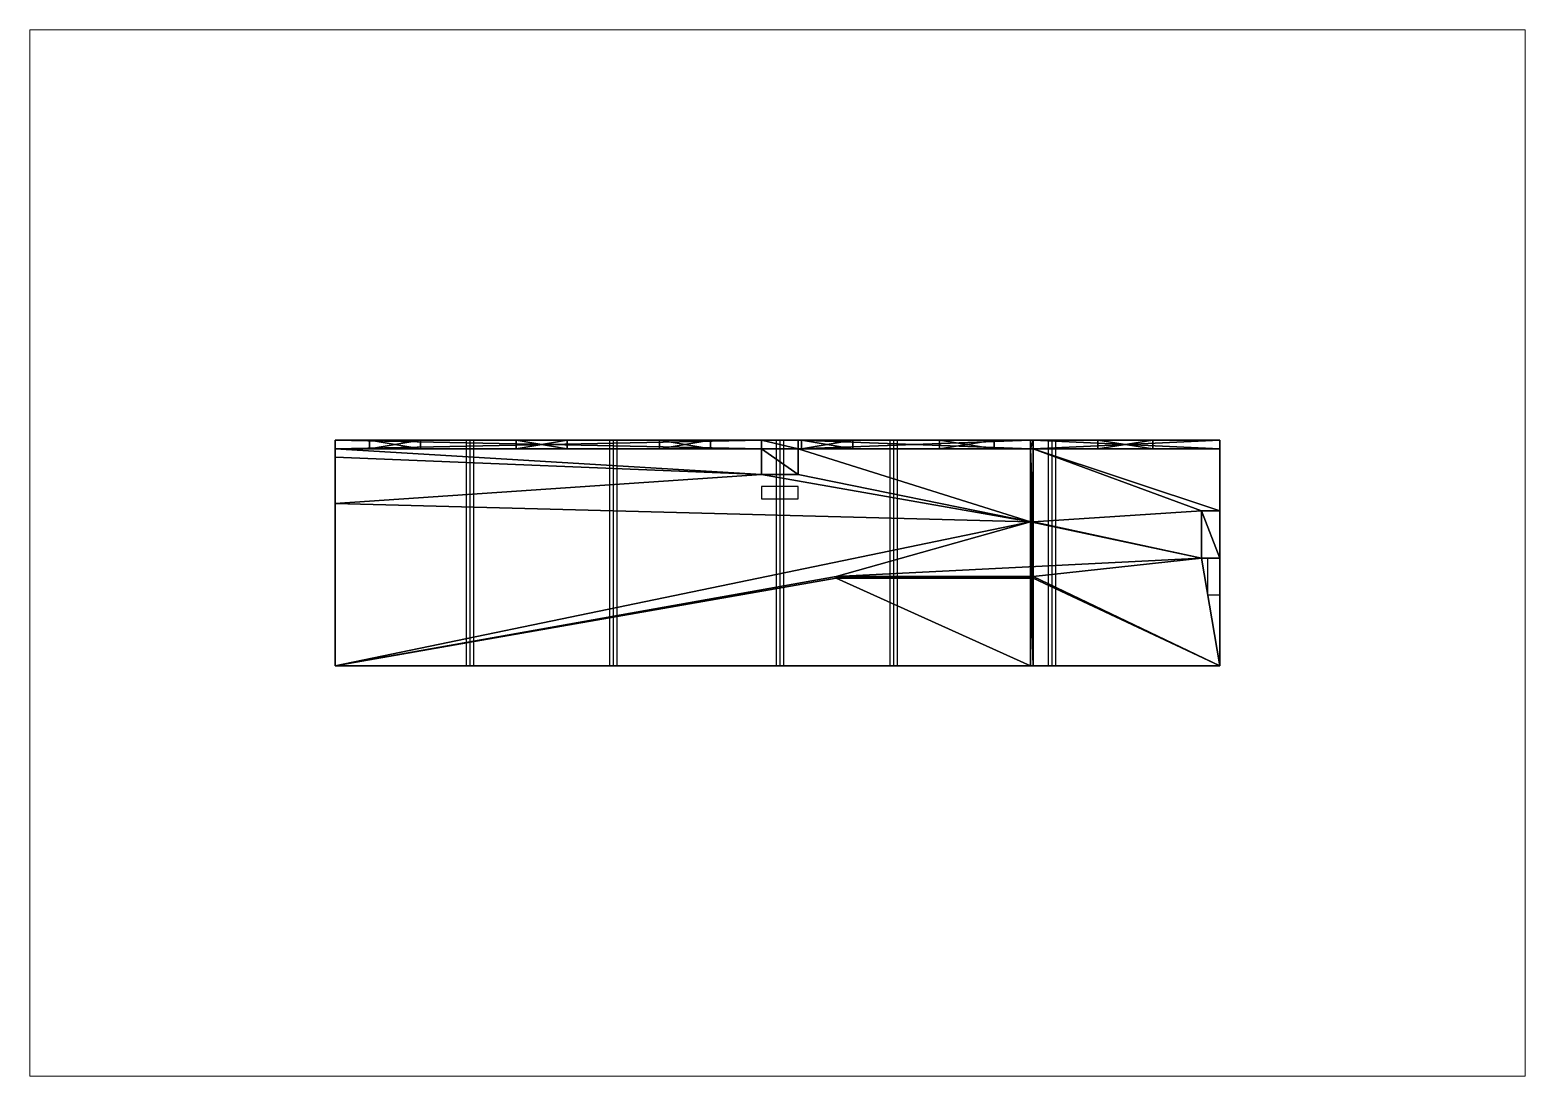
# Paper-space layout 'top' of a CAD drawing. Header units: metres, sheet in millimetres. Extents: x 0 to 410, y 0 to 287.
# The model-space entities are those that its viewports show. They can reach past a viewport. Long polylines and large blocks are cut down to what shows.
import ezdxf

# ---------------------------------------------------------------- set-up
doc = ezdxf.new("R2010")
doc.units = ezdxf.units.M
doc.layers.get('0').update_dxf_attribs({"color": 86})
for name, color, linetype in [('beam', 10, 'Continuous'), ('heater', 140, 'Continuous'), ('inner', 72, 'Continuous'), ('vp', 214, 'Continuous')]:
    doc.layers.add(name, color=color, linetype=linetype)

# ---------------------------------------------------------------- blocks, each defined once
blk = doc.blocks.new('beam')
at = {"color": 0, "linetype": 'ByBlock'}
for p, q in [((-0.24, 0.1), (5.95, 0.1)), ((-0.24, 0.1, -0.2), (5.95, 0.1, -0.2)), ((-0.24, 0), (5.95, 0)), ((-0.24, 0, -0.2), (5.95, 0, -0.2)), ((5.95, 0.1), (5.95, -0.1)), ((5.95, 0.1, -0.2), (5.95, -0.1, -0.2)), ((5.95, 0, -0.2), (5.95, 0)), ((-0.24, -0.1), (5.95, -0.1)), ((-0.24, -0.1, -0.2), (5.95, -0.1, -0.2))]:
    blk.add_line(p, q, dxfattribs=at)
blk = doc.blocks.new('chauffage')
at = {"layer": 'heater'}
for p, q in [((0, 0.5, 0.7), (0, 0.5)), ((0.333, 0.5, 0.7), (0.333, 0.5)), ((0, -0.5, 0.7), (0, -0.5)), ((0.333, -0.5, 0.7), (0.333, -0.5))]:
    blk.add_line(p, q, dxfattribs=at)
blk.add_lwpolyline([(0.333, -0.5), (0.333, 0.5), (0, 0.5), (0, -0.5)], close=True, dxfattribs=at)
at = {"layer": 'heater', "elevation": 0.7}
blk.add_lwpolyline([(0.333, -0.5), (0.333, 0.5), (0, 0.5), (0, -0.5)], close=True, dxfattribs=at)

msp = doc.modelspace()

# ---------------------------------------------------------------- linework, layer by layer
for p, q in [((-0.24, 24.25, 2.65), (-0.24, 19.135, 2.65)), ((-0.24, 24.25), (-0.24, 24.25, 2.65)), ((-0.24, 24.25), (-0.24, 19.135)), ((0, 24.25, 2.65), (-0.24, 24.25, 2.65)), ((0, 24.25), (-0.24, 24.25)), ((0, 24.25, 2.65), (0, 19.135, 2.65)), ((1.7, 24.25), (0, 24.25)), ((1.7, 24.25, 2.65), (0, 24.25, 2.65)), ((0, 24.25, 2.65), (0, 24.25)), ((0, 24.25), (0, 19.135)), ((1.7, 23.75), (1.7, 24.25)), ((1.7, 23.75, 2.65), (1.7, 24.25, 2.65)), ((1.7, 24.25), (1.7, 24.25, 2.65)), ((3, 24.25, 2.65), (1.7, 24.25, 2.65)), ((3, 24.25), (1.7, 24.25)), ((5.95, 24.25), (3, 24.25)), ((5.95, 24.25, 2.65), (3, 24.25, 2.65)), ((3, 24.25), (3, 23.75)), ((3, 24.25, 2.65), (3, 23.75, 2.65)), ((3, 24.25), (3, 24.25, 2.65)), ((5.95, 24.25), (5.95, 24.25, 2.65)), ((5.95, 19.135), (5.95, 24.25)), ((5.95, 19.135, 2.65), (5.95, 24.25, 2.65)), ((3, 23.75), (1.7, 23.75)), ((3, 23.75, 2.65), (1.7, 23.75, 2.65)), ((1.7, 23.75), (1.7, 23.75, 2.65)), ((3, 23.75), (3, 23.75, 2.65)), ((-0.24, 20.91, 2.25), (-0.24, 22.41, 2.25)), ((-0.24, 22.41, 0.5), (-0.24, 20.91, 0.5)), ((-0.24, 22.41, 2.25), (-0.24, 22.41, 0.5)), ((0, 22.41, 2.25), (-0.24, 22.41, 2.25)), ((0, 22.41, 0.5), (-0.24, 22.41, 0.5)), ((0, 22.41, 2.25), (0, 22.41, 0.5)), ((0, 22.41, 0.5), (0, 20.91, 0.5)), ((0, 20.91, 2.25), (0, 22.41, 2.25)), ((-0.24, 20.91, 2.25), (-0.24, 20.91, 0.5)), ((0, 20.91, 2.25), (-0.24, 20.91, 2.25)), ((0, 20.91, 0.5), (-0.24, 20.91, 0.5)), ((0, 20.91, 0.5), (0, 20.91, 2.25)), ((-0.24, 19.135), (0, 19.135)), ((-0.24, 19.135, 3), (5.95, 19.135, 3)), ((-0.24, 19.135), (-0.24, 19.135, 0.5)), ((-0.24, 19.06), (-0.24, 19.135)), ((-0.24, 19.135, 0.5), (-0.24, 19.135, 2.25)), ((-0.24, 19.135, 0.5), (-0.24, 19.06, 0.5)), ((-0.24, 19.135, 2.25), (-0.24, 19.135, 2.65)), ((-0.24, 19.06, 2.25), (-0.24, 19.135, 2.25)), ((-0.24, 19.06, 2.65), (-0.24, 19.135, 2.65)), ((-0.24, 19.06, 3), (-0.24, 19.135, 3)), ((-0.24, 19.135, 2.65), (-0.24, 19.135, 3)), ((0, 19.135, 2.65), (-0.24, 19.135, 2.65)), ((-0.24, 19.06, 3), (-0.24, 12.687, 3)), ((-0.24, 19.06, 3), (-0.24, 19.06, 2.65)), ((-0.24, 19.06, 2.65), (-0.24, 19.06, 2.25)), ((-0.24, 19.06, 2.25), (-0.24, 19.06, 0.5)), ((-0.24, 19.06), (-0.24, 12.687)), ((0, 19.06, 2.25), (-0.24, 19.06, 2.25)), ((0, 19.06, 0.5), (-0.24, 19.06, 0.5)), ((0, 19.06), (-0.24, 19.06)), ((-0.24, 19.06, 0.5), (-0.24, 19.06)), ((0, 19.06, 2.65), (-0.24, 19.06, 2.65)), ((0, 19.06, 3), (-0.24, 19.06, 3)), ((0, 19.135), (2, 19.135)), ((0, 19.135, 2.65), (0, 19.135)), ((0, 19.06), (0, 12.687)), ((0, 19.06, 3), (0, 12.687, 3)), ((0, 19.06, 3), (5.95, 19.06, 3)), ((0, 19.06, 3), (0, 19.06, 2.65)), ((0, 19.06), (2, 19.06)), ((0, 19.06, 2.65), (0, 19.06, 2.25)), ((0, 19.06, 0.5), (0, 19.06)), ((0, 19.06, 2.25), (0, 19.06, 0.5)), ((3.55, 19.135, 2.15), (2, 19.135, 2.15)), ((2, 19.135, 2.15), (2, 19.135)), ((2, 19.06, 2.15), (2, 19.135, 2.15)), ((2, 19.06), (2, 19.135)), ((3.55, 19.06, 2.15), (2, 19.06, 2.15)), ((2, 19.06, 2.15), (2, 19.06)), ((3.5, 19.135), (3.55, 19.135)), ((3.5, 13.735), (3.5, 19.135)), ((3.5, 19.135, 1.2), (3.55, 19.135, 1.2)), ((3.5, 19.135), (3.5, 19.135, 1.2)), ((3.55, 19.135), (5.95, 19.135)), ((3.55, 19.135), (3.55, 19.135, 1.2)), ((3.55, 19.06, 2.15), (3.55, 19.135, 2.15)), ((3.55, 19.135), (3.55, 19.06)), ((3.55, 19.135, 1.2), (3.55, 19.06, 1.2)), ((3.55, 19.135, 1.2), (3.55, 19.135, 2.15)), ((3.55, 19.06), (3.55, 19.06, 1.2)), ((3.55, 19.06), (5.95, 19.06)), ((3.55, 19.06), (3.55, 13.735)), ((3.55, 19.06, 1.2), (3.55, 19.06, 2.15)), ((5.95, 19.135), (5.95, 19.135, 2.65)), ((5.95, 19.06), (5.95, 19.135)), ((5.95, 19.135, 2.65), (5.95, 19.135, 3)), ((5.95, 19.06, 3), (5.95, 19.135, 3)), ((5.95, 0), (5.95, 19.06)), ((5.95, 0, 3), (5.95, 19.06, 3)), ((5.95, 19.06), (5.95, 19.06, 3)), ((-0.24, 18.06, 0.5), (-0.24, 16.567, 0.5)), ((-0.24, 18.06, 0.5), (-0.24, 18.06, 2.25)), ((-0.24, 16.567, 2.25), (-0.24, 18.06, 2.25)), ((0, 18.06, 0.5), (-0.24, 18.06, 0.5)), ((0, 18.06, 2.25), (-0.24, 18.06, 2.25)), ((0, 18.06, 0.5), (0, 18.06, 2.25)), ((0, 18.06, 0.5), (0, 16.567, 0.5)), ((0, 16.567, 2.25), (0, 18.06, 2.25)), ((-0.24, 16.567, 2.25), (-0.24, 16.567, 0.5)), ((0, 16.567, 0.5), (-0.24, 16.567, 0.5)), ((0, 16.567, 2.25), (-0.24, 16.567, 2.25)), ((0, 16.567, 2.25), (0, 16.567, 0.5)), ((-0.24, 14.187, 0.5), (-0.24, 12.787, 0.5)), ((-0.24, 14.187, 2.25), (-0.24, 14.187, 0.5)), ((-0.24, 14.187, 2.25), (-0.24, 12.787, 2.25)), ((0, 14.187, 0.5), (-0.24, 14.187, 0.5)), ((0, 14.187, 2.25), (-0.24, 14.187, 2.25)), ((0, 14.187, 2.25), (0, 14.187, 0.5)), ((0, 14.187, 0.5), (0, 12.787, 0.5)), ((0, 14.187, 2.25), (0, 12.787, 2.25)), ((3.55, 13.735), (3.5, 13.735)), ((-0.24, 12.787, 0.5), (-0.24, 12.787, 2.25)), ((0, 12.787, 0.5), (-0.24, 12.787, 0.5)), ((0, 12.787, 2.25), (-0.24, 12.787, 2.25)), ((0, 12.787, 0.5), (0, 12.787, 2.25)), ((-0.24, 12.687, 3), (-0.24, 11.687, 3)), ((-0.24, 12.687), (-0.24, 11.687)), ((0, 12.687, 3), (-0.24, 12.687, 3)), ((0, 12.687), (-0.24, 12.687)), ((0.7, 12.687), (0, 12.687)), ((0.7, 12.687, 3), (0, 12.687, 3)), ((0, 12.687, 3), (0, 11.687, 3)), ((0, 12.687), (0, 11.687)), ((0, 12.687), (0, 12.687, 3)), ((0.7, 11.687), (0.7, 12.687)), ((0.7, 11.687, 3), (0.7, 12.687, 3)), ((0.7, 12.687, 3), (0.7, 12.687)), ((-0.24, 11.687, 3), (-0.24, 0, 3)), ((-0.24, 11.687), (-0.24, 0)), ((0, 11.687, 3), (-0.24, 11.687, 3)), ((0, 11.687), (-0.24, 11.687)), ((0, 11.687), (0, 0)), ((0, 11.687, 3), (0, 0, 3)), ((0.7, 11.687), (0, 11.687)), ((0, 11.687), (0, 11.687, 3)), ((0, 11.687, 3), (0.7, 11.687, 3)), ((0.7, 11.687, 3), (0.7, 11.687)), ((-0.24, 10.287, 0.5), (-0.24, 8.887, 0.5)), ((-0.24, 10.287, 0.5), (-0.24, 10.287, 2.25)), ((-0.24, 10.287, 2.25), (-0.24, 8.887, 2.25)), ((0, 10.287, 0.5), (-0.24, 10.287, 0.5)), ((0, 10.287, 2.25), (-0.24, 10.287, 2.25)), ((0, 10.287, 0.5), (0, 10.287, 2.25)), ((0, 10.287, 0.5), (0, 8.887, 0.5)), ((0, 10.287, 2.25), (0, 8.887, 2.25)), ((-0.24, 8.887, 2.25), (-0.24, 8.887, 0.5)), ((0, 8.887, 0.5), (-0.24, 8.887, 0.5)), ((0, 8.887, 2.25), (-0.24, 8.887, 2.25)), ((0, 8.887, 2.25), (0, 8.887, 0.5)), ((-0.24, 6.357, 0.5), (-0.24, 4.957, 0.5)), ((-0.24, 6.357, 0.5), (-0.24, 6.357, 2.25)), ((-0.24, 6.357, 2.25), (-0.24, 4.957, 2.25)), ((0, 6.357, 0.5), (-0.24, 6.357, 0.5)), ((0, 6.357, 2.25), (-0.24, 6.357, 2.25)), ((0, 6.357, 0.5), (0, 6.357, 2.25)), ((0, 6.357, 0.5), (0, 4.957, 0.5)), ((0, 6.357, 2.25), (0, 4.957, 2.25)), ((-0.24, 4.957, 2.25), (-0.24, 4.957, 0.5)), ((0, 4.957, 0.5), (-0.24, 4.957, 0.5)), ((0, 4.957, 2.25), (-0.24, 4.957, 2.25)), ((0, 4.957, 2.25), (0, 4.957, 0.5)), ((-0.24, 2.337, 0.5), (-0.24, 2.337, 2.25)), ((-0.24, 2.337, 2.25), (-0.24, 0.937, 2.25)), ((-0.24, 2.337, 0.5), (-0.24, 0.937, 0.5)), ((0, 2.337, 2.25), (-0.24, 2.337, 2.25)), ((0, 2.337, 0.5), (-0.24, 2.337, 0.5)), ((0, 2.337, 0.5), (0, 2.337, 2.25)), ((0, 2.337, 0.5), (0, 0.937, 0.5)), ((0, 2.337, 2.25), (0, 0.937, 2.25)), ((-0.24, 0.937, 2.25), (-0.24, 0.937, 0.5)), ((0, 0.937, 2.25), (-0.24, 0.937, 2.25)), ((0, 0.937, 0.5), (-0.24, 0.937, 0.5)), ((0, 0.937, 2.25), (0, 0.937, 0.5)), ((-0.24, 0, 3), (-0.24, 0)), ((0, 0, 3), (-0.24, 0, 3)), ((0, 0), (-0.24, 0)), ((0, 0, 3), (0, 0)), ((0, 0), (0.232, 0)), ((0, 0, 3), (5.95, 0, 3)), ((0.232, 0, 1.93), (1.5, 0, 1.93)), ((0.232, 0), (0.232, 0, 1.93)), ((0.232, 0), (1.5, 0)), ((1.5, 0, 1.93), (1.5, 0)), ((1.5, 0), (5.95, 0)), ((5.95, 0, 3), (5.95, 0))]:
    msp.add_line(p, q)
at = {"layer": 'heater'}
for p, q in [((0, 12.087, 2.8), (0, 12.287, 2.8)), ((0, 12.087, 3), (0, 12.287, 3)), ((0, 12.187, 3), (0, 12.187, 2.8))]:
    msp.add_line(p, q, dxfattribs=at)
at = {"layer": 'inner'}
for p, q in [((3.5, 13.735, 1.2), (3.5, 19.135, 1.2)), ((3.55, 19.06, 1.2), (3.55, 13.735, 1.2)), ((3.55, 13.735, 1.2), (3.5, 13.735, 1.2)), ((3.5, 13.735), (3.5, 13.735, 1.2)), ((3.55, 13.735), (3.55, 13.735, 1.2))]:
    msp.add_line(p, q, dxfattribs=at)

# ---------------------------------------------------------------- block references
at = {"layer": 'beam'}
for p in [(0, 19.645, 3), (0, 15.302, 3), (0, 12.187, 3), (0, 7.622, 3), (0, 3.692, 3)]:
    msp.add_blockref('beam', p, dxfattribs=at)
at = {"layer": 'heater', "rotation": 270}
msp.add_blockref('chauffage', (3.5, 24.25), dxfattribs=at)
at = {"layer": 'heater'}
msp.add_blockref('chauffage', (1.033, 12.187), dxfattribs=at)

# ---------------------------------------------------------------- meshes
mesh = msp.add_polyface()
corners = [(-0.24, 24.25, 2.65), (0, 24.25), (-0.24, 24.25), (0, 24.25, 2.65)]
mesh.append_faces([[corners[k] for k in face] for face in [(0, 1, 2), (1, 0, 3)]], dxfattribs={"vtx0": -1})
mesh = msp.add_polyface()
corners = [(-0.24, 24.25, 2.65), (-0.24, 19.135, 2.25), (-0.24, 19.135, 2.65), (-0.24, 20.91, 2.25), (-0.24, 19.135, 0.5), (-0.24, 19.135), (-0.24, 22.41, 2.25), (-0.24, 22.41, 0.5), (-0.24, 20.91, 0.5), (-0.24, 24.25)]
mesh.append_faces([[corners[k] for k in face] for face in [(0, 1, 2)]], dxfattribs={"vtx0": -1})
mesh.append_faces([[corners[k] for k in face] for face in [(1, 3, 4), (4, 3, 5), (3, 0, 6), (6, 0, 7), (5, 8, 9), (8, 5, 3), (9, 7, 0)]], dxfattribs={"vtx0": -1, "vtx1": -1})
mesh.append_faces([[corners[k] for k in face] for face in [(1, 0, 3)]], dxfattribs={"vtx0": -1, "vtx1": -1, "vtx2": -1})
mesh.append_faces([[corners[k] for k in face] for face in [(9, 8, 7)]], dxfattribs={"vtx0": -1, "vtx2": -1})
mesh = msp.add_polyface()
corners = [(0, 19.135, 2.65), (-0.24, 24.25, 2.65), (-0.24, 19.135, 2.65), (0, 24.25, 2.65)]
mesh.append_faces([[corners[k] for k in face] for face in [(0, 1, 2), (1, 0, 3)]], dxfattribs={"vtx0": -1})
mesh = msp.add_polyface()
corners = [(0, 24.25), (-0.24, 19.135), (-0.24, 24.25), (0, 19.135)]
mesh.append_faces([[corners[k] for k in face] for face in [(0, 1, 2), (1, 0, 3)]], dxfattribs={"vtx0": -1})
mesh = msp.add_polyface()
corners = [(0, 24.25, 2.65), (1.7, 24.25), (0, 24.25), (1.7, 24.25, 2.65)]
mesh.append_faces([[corners[k] for k in face] for face in [(0, 1, 2), (1, 0, 3)]], dxfattribs={"vtx0": -1})
mesh = msp.add_polyface()
corners = [(1.7, 24.25), (0, 19.135), (0, 24.25), (1.7, 23.75), (2, 19.135), (3, 23.75), (2, 19.06), (5.95, 24.25), (3, 24.25), (3.5, 19.135), (3.55, 19.135), (5.95, 19.135), (5.95, 19.06), (3.55, 13.735), (3.55, 19.06), (0, 12.687), (0, 19.06), (0.7, 12.687), (0.7, 11.687), (1.5, 0), (5.95, 0), (3.5, 13.735), (0, 0), (0, 11.687), (0.232, 0)]
mesh.append_faces([[corners[k] for k in face] for face in [(0, 1, 2), (7, 5, 8), (10, 7, 11), (12, 13, 14), (6, 15, 16), (18, 22, 23)]], dxfattribs={"vtx0": -1})
mesh.append_faces([[corners[k] for k in face] for face in [(1, 3, 4), (4, 5, 6), (9, 7, 10), (15, 6, 17), (17, 6, 18), (19, 6, 20), (21, 5, 9), (20, 13, 12), (22, 18, 24), (24, 18, 19)]], dxfattribs={"vtx0": -1, "vtx1": -1})
mesh.append_faces([[corners[k] for k in face] for face in [(5, 7, 9), (18, 6, 19), (20, 6, 21), (21, 6, 5)]], dxfattribs={"vtx0": -1, "vtx1": -1, "vtx2": -1})
mesh.append_faces([[corners[k] for k in face] for face in [(1, 0, 3), (4, 3, 5), (20, 21, 13)]], dxfattribs={"vtx0": -1, "vtx2": -1})
mesh = msp.add_polyface()
corners = [(0, 19.135, 2.65), (0, 20.91, 2.25), (0, 19.135), (0, 24.25, 2.65), (0, 22.41, 2.25), (0, 22.41, 0.5), (0, 20.91, 0.5), (0, 24.25)]
mesh.append_faces([[corners[k] for k in face] for face in [(0, 1, 2), (1, 3, 4), (4, 3, 5), (2, 6, 7), (6, 2, 1), (7, 5, 3)]], dxfattribs={"vtx0": -1, "vtx1": -1})
mesh.append_faces([[corners[k] for k in face] for face in [(1, 0, 3), (7, 6, 5)]], dxfattribs={"vtx0": -1, "vtx2": -1})
mesh = msp.add_polyface()
corners = [(3, 24.25, 2.65), (1.7, 23.75, 2.65), (1.7, 24.25, 2.65), (3, 23.75, 2.65)]
mesh.append_faces([[corners[k] for k in face] for face in [(0, 1, 2), (1, 0, 3)]], dxfattribs={"vtx0": -1})
mesh = msp.add_polyface()
corners = [(1.7, 24.25), (1.7, 23.75, 2.65), (1.7, 23.75), (1.7, 24.25, 2.65)]
mesh.append_faces([[corners[k] for k in face] for face in [(0, 1, 2), (1, 0, 3)]], dxfattribs={"vtx0": -1})
mesh = msp.add_polyface()
corners = [(3, 24.25), (1.7, 23.75), (1.7, 24.25), (3, 23.75)]
mesh.append_faces([[corners[k] for k in face] for face in [(0, 1, 2), (1, 0, 3)]], dxfattribs={"vtx0": -1})
mesh = msp.add_polyface()
corners = [(1.7, 24.25, 2.65), (3, 24.25), (1.7, 24.25), (3, 24.25, 2.65)]
mesh.append_faces([[corners[k] for k in face] for face in [(0, 1, 2), (1, 0, 3)]], dxfattribs={"vtx0": -1})
mesh = msp.add_polyface()
corners = [(3, 24.25, 2.65), (3, 23.75), (3, 23.75, 2.65), (3, 24.25)]
mesh.append_faces([[corners[k] for k in face] for face in [(0, 1, 2), (1, 0, 3)]], dxfattribs={"vtx0": -1})
mesh = msp.add_polyface()
corners = [(3, 24.25, 2.65), (5.95, 24.25), (3, 24.25), (5.95, 24.25, 2.65)]
mesh.append_faces([[corners[k] for k in face] for face in [(0, 1, 2), (1, 0, 3)]], dxfattribs={"vtx0": -1})
mesh = msp.add_polyface()
corners = [(5.95, 24.25), (5.95, 19.135, 2.65), (5.95, 19.135), (5.95, 24.25, 2.65)]
mesh.append_faces([[corners[k] for k in face] for face in [(0, 1, 2), (1, 0, 3)]], dxfattribs={"vtx0": -1})
mesh = msp.add_polyface()
corners = [(1.7, 23.75, 2.65), (3, 23.75), (1.7, 23.75), (3, 23.75, 2.65)]
mesh.append_faces([[corners[k] for k in face] for face in [(0, 1, 2), (1, 0, 3)]], dxfattribs={"vtx0": -1})
mesh = msp.add_polyface()
corners = [(0, 22.41, 2.25), (-0.24, 20.91, 2.25), (-0.24, 22.41, 2.25), (0, 20.91, 2.25)]
mesh.append_faces([[corners[k] for k in face] for face in [(0, 1, 2), (1, 0, 3)]], dxfattribs={"vtx0": -1})
mesh = msp.add_polyface()
corners = [(0, 20.91, 0.5), (-0.24, 22.41, 0.5), (-0.24, 20.91, 0.5), (0, 22.41, 0.5)]
mesh.append_faces([[corners[k] for k in face] for face in [(0, 1, 2), (1, 0, 3)]], dxfattribs={"vtx0": -1})
mesh = msp.add_polyface()
corners = [(0, 22.41, 2.25), (-0.24, 22.41, 0.5), (0, 22.41, 0.5), (-0.24, 22.41, 2.25)]
mesh.append_faces([[corners[k] for k in face] for face in [(0, 1, 2), (1, 0, 3)]], dxfattribs={"vtx0": -1})
mesh = msp.add_polyface()
corners = [(-0.24, 20.91, 2.25), (0, 20.91, 0.5), (-0.24, 20.91, 0.5), (0, 20.91, 2.25)]
mesh.append_faces([[corners[k] for k in face] for face in [(0, 1, 2), (1, 0, 3)]], dxfattribs={"vtx0": -1})
mesh = msp.add_polyface()
corners = [(-0.24, 19.135, 0.5), (0, 19.135), (-0.24, 19.135), (0, 19.135, 2.65), (-0.24, 19.135, 2.25), (-0.24, 19.135, 2.65)]
mesh.append_faces([[corners[k] for k in face] for face in [(0, 1, 2), (3, 4, 5)]], dxfattribs={"vtx0": -1})
mesh.append_faces([[corners[k] for k in face] for face in [(1, 0, 3)]], dxfattribs={"vtx0": -1, "vtx1": -1})
mesh.append_faces([[corners[k] for k in face] for face in [(3, 0, 4)]], dxfattribs={"vtx0": -1, "vtx2": -1})
mesh = msp.add_polyface()
corners = [(0, 19.06, 3), (-0.24, 19.135, 3), (-0.24, 19.06, 3), (5.95, 19.135, 3), (5.95, 19.06, 3)]
mesh.append_faces([[corners[k] for k in face] for face in [(0, 1, 2), (3, 0, 4)]], dxfattribs={"vtx0": -1})
mesh.append_faces([[corners[k] for k in face] for face in [(1, 0, 3)]], dxfattribs={"vtx0": -1, "vtx1": -1})
mesh = msp.add_polyface()
corners = [(-0.24, 19.135), (0, 19.06), (-0.24, 19.06), (0, 19.135), (2, 19.135), (2, 19.06)]
mesh.append_faces([[corners[k] for k in face] for face in [(0, 1, 2), (1, 4, 5)]], dxfattribs={"vtx0": -1})
mesh.append_faces([[corners[k] for k in face] for face in [(1, 0, 3), (1, 3, 4)]], dxfattribs={"vtx0": -1, "vtx2": -1})
mesh = msp.add_polyface()
corners = [(-0.24, 19.135, 0.5), (-0.24, 19.06), (-0.24, 19.06, 0.5), (-0.24, 19.135)]
mesh.append_faces([[corners[k] for k in face] for face in [(0, 1, 2), (1, 0, 3)]], dxfattribs={"vtx0": -1})
mesh = msp.add_polyface()
corners = [(-0.24, 19.135, 2.25), (-0.24, 19.06, 0.5), (-0.24, 19.06, 2.25), (-0.24, 19.135, 0.5)]
mesh.append_faces([[corners[k] for k in face] for face in [(0, 1, 2), (1, 0, 3)]], dxfattribs={"vtx0": -1})
mesh = msp.add_polyface()
corners = [(-0.24, 19.135, 2.65), (-0.24, 19.06, 2.25), (-0.24, 19.06, 2.65), (-0.24, 19.135, 2.25)]
mesh.append_faces([[corners[k] for k in face] for face in [(0, 1, 2), (1, 0, 3)]], dxfattribs={"vtx0": -1})
mesh = msp.add_polyface()
corners = [(-0.24, 19.135, 3), (-0.24, 19.06, 2.65), (-0.24, 19.06, 3), (-0.24, 19.135, 2.65)]
mesh.append_faces([[corners[k] for k in face] for face in [(0, 1, 2), (1, 0, 3)]], dxfattribs={"vtx0": -1})
mesh = msp.add_polyface()
corners = [(0, 19.135, 2.65), (2, 19.135), (0, 19.135), (2, 19.135, 2.15), (3.55, 19.135, 2.15), (-0.24, 19.135, 3), (-0.24, 19.135, 2.65), (5.95, 19.135, 2.65), (5.95, 19.135, 3), (3.55, 19.135, 1.2), (5.95, 19.135), (3.55, 19.135)]
mesh.append_faces([[corners[k] for k in face] for face in [(0, 1, 2), (5, 0, 6), (7, 5, 8), (9, 10, 11)]], dxfattribs={"vtx0": -1})
mesh.append_faces([[corners[k] for k in face] for face in [(1, 0, 3), (3, 0, 4), (10, 9, 7)]], dxfattribs={"vtx0": -1, "vtx1": -1})
mesh.append_faces([[corners[k] for k in face] for face in [(0, 5, 7), (7, 4, 0)]], dxfattribs={"vtx0": -1, "vtx1": -1, "vtx2": -1})
mesh.append_faces([[corners[k] for k in face] for face in [(7, 9, 4)]], dxfattribs={"vtx0": -1, "vtx2": -1})
mesh = msp.add_polyface()
corners = [(-0.24, 0), (-0.24, 0.937, 0.5), (-0.24, 11.687), (-0.24, 0.937, 2.25), (-0.24, 2.337, 0.5), (-0.24, 4.957, 0.5), (-0.24, 4.957, 2.25), (-0.24, 6.357, 0.5), (-0.24, 8.887, 0.5), (-0.24, 8.887, 2.25), (-0.24, 10.287, 0.5), (-0.24, 11.687, 3), (-0.24, 12.687, 3), (-0.24, 12.687), (-0.24, 12.787, 2.25), (-0.24, 19.06, 3), (-0.24, 14.187, 2.25), (-0.24, 16.567, 2.25), (-0.24, 14.187, 0.5), (-0.24, 18.06, 2.25), (-0.24, 18.06, 0.5), (-0.24, 12.787, 0.5), (-0.24, 19.06), (-0.24, 16.567, 0.5), (-0.24, 19.06, 2.65), (-0.24, 19.06, 2.25), (-0.24, 19.06, 0.5), (-0.24, 0, 3), (-0.24, 2.337, 2.25), (-0.24, 6.357, 2.25), (-0.24, 10.287, 2.25)]
mesh.append_faces([[corners[k] for k in face] for face in [(22, 25, 26)]], dxfattribs={"vtx0": -1})
mesh.append_faces([[corners[k] for k in face] for face in [(0, 1, 2), (1, 0, 3), (5, 4, 6), (8, 7, 9), (2, 12, 13), (14, 15, 16), (16, 17, 18), (17, 15, 19), (19, 15, 20), (13, 21, 22), (21, 13, 14), (23, 18, 17), (27, 3, 0), (3, 11, 28), (28, 6, 4), (6, 11, 29), (29, 9, 7), (9, 11, 30), (30, 11, 10)]], dxfattribs={"vtx0": -1, "vtx1": -1})
mesh.append_faces([[corners[k] for k in face] for face in [(2, 4, 5), (2, 7, 8), (2, 10, 11), (13, 12, 14), (16, 15, 17), (22, 18, 23), (22, 20, 15), (28, 11, 6), (29, 11, 9)]], dxfattribs={"vtx0": -1, "vtx1": -1, "vtx2": -1})
mesh.append_faces([[corners[k] for k in face] for face in [(2, 1, 4), (2, 5, 7), (2, 8, 10), (2, 11, 12), (14, 12, 15), (22, 21, 18), (22, 23, 20), (22, 15, 24), (22, 24, 25), (3, 27, 11)]], dxfattribs={"vtx0": -1, "vtx2": -1})
mesh = msp.add_polyface()
corners = [(0, 12.687, 3), (-0.24, 19.06, 3), (-0.24, 12.687, 3), (0, 19.06, 3)]
mesh.append_faces([[corners[k] for k in face] for face in [(0, 1, 2), (1, 0, 3)]], dxfattribs={"vtx0": -1})
mesh = msp.add_polyface()
corners = [(-0.24, 19.06, 0.5), (0, 19.06), (-0.24, 19.06), (0, 19.06, 0.5)]
mesh.append_faces([[corners[k] for k in face] for face in [(0, 1, 2), (1, 0, 3)]], dxfattribs={"vtx0": -1})
mesh = msp.add_polyface()
corners = [(0, 19.06), (-0.24, 12.687), (-0.24, 19.06), (0, 12.687)]
mesh.append_faces([[corners[k] for k in face] for face in [(0, 1, 2), (1, 0, 3)]], dxfattribs={"vtx0": -1})
mesh = msp.add_polyface()
corners = [(0, 19.06, 2.25), (-0.24, 19.06, 0.5), (0, 19.06, 0.5), (-0.24, 19.06, 2.25)]
mesh.append_faces([[corners[k] for k in face] for face in [(0, 1, 2), (1, 0, 3)]], dxfattribs={"vtx0": -1})
mesh = msp.add_polyface()
corners = [(0, 19.06, 2.65), (-0.24, 19.06, 2.25), (0, 19.06, 2.25), (-0.24, 19.06, 2.65)]
mesh.append_faces([[corners[k] for k in face] for face in [(0, 1, 2), (1, 0, 3)]], dxfattribs={"vtx0": -1})
mesh = msp.add_polyface()
corners = [(0, 19.06, 3), (-0.24, 19.06, 2.65), (0, 19.06, 2.65), (-0.24, 19.06, 3)]
mesh.append_faces([[corners[k] for k in face] for face in [(0, 1, 2), (1, 0, 3)]], dxfattribs={"vtx0": -1})
mesh = msp.add_polyface()
corners = [(5.95, 19.06, 3), (3.55, 19.06), (5.95, 19.06), (3.55, 19.06, 1.2), (3.55, 19.06, 2.15), (2, 19.06, 2.15), (0, 19.06, 2.25), (0, 19.06, 2.65), (0, 19.06, 3), (0, 19.06), (2, 19.06), (0, 19.06, 0.5)]
mesh.append_faces([[corners[k] for k in face] for face in [(0, 1, 2), (7, 0, 8), (5, 9, 10)]], dxfattribs={"vtx0": -1})
mesh.append_faces([[corners[k] for k in face] for face in [(1, 0, 3), (3, 0, 4), (4, 0, 5), (6, 0, 7), (9, 5, 11), (11, 5, 6)]], dxfattribs={"vtx0": -1, "vtx1": -1})
mesh.append_faces([[corners[k] for k in face] for face in [(5, 0, 6)]], dxfattribs={"vtx0": -1, "vtx1": -1, "vtx2": -1})
mesh = msp.add_polyface()
corners = [(0, 12.687), (0, 12.787, 0.5), (0, 12.687, 3), (0, 19.06), (0, 14.187, 0.5), (0, 16.567, 0.5), (0, 14.187, 2.25), (0, 18.06, 0.5), (0, 18.06, 2.25), (0, 12.787, 2.25), (0, 19.06, 3), (0, 16.567, 2.25), (0, 19.06, 0.5), (0, 19.06, 2.25), (0, 19.06, 2.65)]
mesh.append_faces([[corners[k] for k in face] for face in [(10, 13, 14)]], dxfattribs={"vtx0": -1})
mesh.append_faces([[corners[k] for k in face] for face in [(0, 1, 2), (1, 3, 4), (4, 5, 6), (5, 3, 7), (7, 3, 8), (2, 9, 10), (9, 2, 1), (11, 6, 5)]], dxfattribs={"vtx0": -1, "vtx1": -1})
mesh.append_faces([[corners[k] for k in face] for face in [(4, 3, 5), (10, 6, 11), (10, 8, 3)]], dxfattribs={"vtx0": -1, "vtx1": -1, "vtx2": -1})
mesh.append_faces([[corners[k] for k in face] for face in [(1, 0, 3), (10, 9, 6), (10, 11, 8), (10, 3, 12), (10, 12, 13)]], dxfattribs={"vtx0": -1, "vtx2": -1})
mesh = msp.add_polyface()
corners = [(3.55, 19.135, 2.15), (2, 19.06, 2.15), (2, 19.135, 2.15), (3.55, 19.06, 2.15)]
mesh.append_faces([[corners[k] for k in face] for face in [(0, 1, 2), (1, 0, 3)]], dxfattribs={"vtx0": -1})
mesh = msp.add_polyface()
corners = [(2, 19.135), (2, 19.06, 2.15), (2, 19.06), (2, 19.135, 2.15)]
mesh.append_faces([[corners[k] for k in face] for face in [(0, 1, 2), (1, 0, 3)]], dxfattribs={"vtx0": -1})
mesh = msp.add_polyface()
corners = [(3.55, 19.135, 1.2), (3.5, 19.135), (3.55, 19.135), (3.5, 19.135, 1.2)]
mesh.append_faces([[corners[k] for k in face] for face in [(0, 1, 2), (1, 0, 3)]], dxfattribs={"vtx0": -1})
mesh = msp.add_polyface()
corners = [(3.55, 19.135, 2.15), (3.55, 19.06, 1.2), (3.55, 19.06, 2.15), (3.55, 19.135, 1.2)]
mesh.append_faces([[corners[k] for k in face] for face in [(0, 1, 2), (1, 0, 3)]], dxfattribs={"vtx0": -1})
mesh = msp.add_polyface()
corners = [(5.95, 19.135), (3.55, 19.06), (3.55, 19.135), (5.95, 19.06)]
mesh.append_faces([[corners[k] for k in face] for face in [(0, 1, 2), (1, 0, 3)]], dxfattribs={"vtx0": -1})
mesh = msp.add_polyface()
corners = [(3.55, 19.135, 1.2), (3.55, 19.06), (3.55, 19.06, 1.2), (3.55, 19.135)]
mesh.append_faces([[corners[k] for k in face] for face in [(0, 1, 2), (1, 0, 3)]], dxfattribs={"vtx0": -1})
mesh = msp.add_polyface()
corners = [(5.95, 19.135), (5.95, 19.06, 3), (5.95, 19.06), (5.95, 19.135, 3), (5.95, 19.135, 2.65)]
mesh.append_faces([[corners[k] for k in face] for face in [(0, 1, 2), (3, 0, 4)]], dxfattribs={"vtx0": -1})
mesh.append_faces([[corners[k] for k in face] for face in [(1, 0, 3)]], dxfattribs={"vtx0": -1, "vtx1": -1})
mesh = msp.add_polyface()
corners = [(5.95, 19.06), (5.95, 0, 3), (5.95, 0), (5.95, 19.06, 3)]
mesh.append_faces([[corners[k] for k in face] for face in [(0, 1, 2), (1, 0, 3)]], dxfattribs={"vtx0": -1})
mesh = msp.add_polyface()
corners = [(0, 16.567, 0.5), (-0.24, 18.06, 0.5), (-0.24, 16.567, 0.5), (0, 18.06, 0.5)]
mesh.append_faces([[corners[k] for k in face] for face in [(0, 1, 2), (1, 0, 3)]], dxfattribs={"vtx0": -1})
mesh = msp.add_polyface()
corners = [(0, 18.06, 2.25), (-0.24, 18.06, 0.5), (0, 18.06, 0.5), (-0.24, 18.06, 2.25)]
mesh.append_faces([[corners[k] for k in face] for face in [(0, 1, 2), (1, 0, 3)]], dxfattribs={"vtx0": -1})
mesh = msp.add_polyface()
corners = [(0, 18.06, 2.25), (-0.24, 16.567, 2.25), (-0.24, 18.06, 2.25), (0, 16.567, 2.25)]
mesh.append_faces([[corners[k] for k in face] for face in [(0, 1, 2), (1, 0, 3)]], dxfattribs={"vtx0": -1})
mesh = msp.add_polyface()
corners = [(-0.24, 16.567, 2.25), (0, 16.567, 0.5), (-0.24, 16.567, 0.5), (0, 16.567, 2.25)]
mesh.append_faces([[corners[k] for k in face] for face in [(0, 1, 2), (1, 0, 3)]], dxfattribs={"vtx0": -1})
mesh = msp.add_polyface()
corners = [(0, 12.787, 0.5), (-0.24, 14.187, 0.5), (-0.24, 12.787, 0.5), (0, 14.187, 0.5)]
mesh.append_faces([[corners[k] for k in face] for face in [(0, 1, 2), (1, 0, 3)]], dxfattribs={"vtx0": -1})
mesh = msp.add_polyface()
corners = [(0, 14.187, 2.25), (-0.24, 14.187, 0.5), (0, 14.187, 0.5), (-0.24, 14.187, 2.25)]
mesh.append_faces([[corners[k] for k in face] for face in [(0, 1, 2), (1, 0, 3)]], dxfattribs={"vtx0": -1})
mesh = msp.add_polyface()
corners = [(0, 14.187, 2.25), (-0.24, 12.787, 2.25), (-0.24, 14.187, 2.25), (0, 12.787, 2.25)]
mesh.append_faces([[corners[k] for k in face] for face in [(0, 1, 2), (1, 0, 3)]], dxfattribs={"vtx0": -1})
mesh = msp.add_polyface()
corners = [(-0.24, 12.787, 2.25), (0, 12.787, 0.5), (-0.24, 12.787, 0.5), (0, 12.787, 2.25)]
mesh.append_faces([[corners[k] for k in face] for face in [(0, 1, 2), (1, 0, 3)]], dxfattribs={"vtx0": -1})
mesh = msp.add_polyface()
corners = [(0, 12.687, 3), (-0.24, 11.687, 3), (-0.24, 12.687, 3), (0, 11.687, 3)]
mesh.append_faces([[corners[k] for k in face] for face in [(0, 1, 2), (1, 0, 3)]], dxfattribs={"vtx0": -1})
mesh = msp.add_polyface()
corners = [(0, 12.687), (-0.24, 11.687), (-0.24, 12.687), (0, 11.687)]
mesh.append_faces([[corners[k] for k in face] for face in [(0, 1, 2), (1, 0, 3)]], dxfattribs={"vtx0": -1})
mesh = msp.add_polyface()
corners = [(0.7, 12.687), (0, 11.687), (0, 12.687), (0.7, 11.687)]
mesh.append_faces([[corners[k] for k in face] for face in [(0, 1, 2), (1, 0, 3)]], dxfattribs={"vtx0": -1})
mesh = msp.add_polyface()
corners = [(0.7, 12.687, 3), (0, 11.687, 3), (0, 12.687, 3), (0.7, 11.687, 3)]
mesh.append_faces([[corners[k] for k in face] for face in [(0, 1, 2), (1, 0, 3)]], dxfattribs={"vtx0": -1})
mesh = msp.add_polyface()
corners = [(0, 12.687), (0, 11.687, 3), (0, 11.687), (0, 12.687, 3)]
mesh.append_faces([[corners[k] for k in face] for face in [(0, 1, 2), (1, 0, 3)]], dxfattribs={"vtx0": -1})
mesh = msp.add_polyface()
corners = [(0.7, 12.687, 3), (0, 12.687), (0.7, 12.687), (0, 12.687, 3)]
mesh.append_faces([[corners[k] for k in face] for face in [(0, 1, 2), (1, 0, 3)]], dxfattribs={"vtx0": -1})
mesh = msp.add_polyface()
corners = [(0.7, 12.687, 3), (0.7, 11.687), (0.7, 11.687, 3), (0.7, 12.687)]
mesh.append_faces([[corners[k] for k in face] for face in [(0, 1, 2), (1, 0, 3)]], dxfattribs={"vtx0": -1})
mesh = msp.add_polyface()
corners = [(0, 11.687), (-0.24, 0), (-0.24, 11.687), (0, 0)]
mesh.append_faces([[corners[k] for k in face] for face in [(0, 1, 2), (1, 0, 3)]], dxfattribs={"vtx0": -1})
mesh = msp.add_polyface()
corners = [(0, 0, 3), (-0.24, 11.687, 3), (-0.24, 0, 3), (0, 11.687, 3)]
mesh.append_faces([[corners[k] for k in face] for face in [(0, 1, 2), (1, 0, 3)]], dxfattribs={"vtx0": -1})
mesh = msp.add_polyface()
corners = [(0, 0), (0, 0.937, 0.5), (0, 0, 3), (0, 11.687), (0, 2.337, 0.5), (0, 4.957, 0.5), (0, 2.337, 2.25), (0, 6.357, 0.5), (0, 8.887, 0.5), (0, 6.357, 2.25), (0, 10.287, 0.5), (0, 10.287, 2.25), (0, 0.937, 2.25), (0, 11.687, 3), (0, 4.957, 2.25), (0, 8.887, 2.25)]
mesh.append_faces([[corners[k] for k in face] for face in [(0, 1, 2), (1, 3, 4), (4, 5, 6), (5, 3, 7), (7, 8, 9), (8, 3, 10), (10, 3, 11), (2, 12, 13), (12, 2, 1), (14, 6, 5), (15, 9, 8), (13, 11, 3)]], dxfattribs={"vtx0": -1, "vtx1": -1})
mesh.append_faces([[corners[k] for k in face] for face in [(4, 3, 5), (7, 3, 8), (13, 6, 14), (13, 9, 15)]], dxfattribs={"vtx0": -1, "vtx1": -1, "vtx2": -1})
mesh.append_faces([[corners[k] for k in face] for face in [(1, 0, 3), (13, 12, 6), (13, 14, 9), (13, 15, 11)]], dxfattribs={"vtx0": -1, "vtx2": -1})
mesh = msp.add_polyface()
corners = [(0, 11.687, 3), (0.7, 11.687), (0, 11.687), (0.7, 11.687, 3)]
mesh.append_faces([[corners[k] for k in face] for face in [(0, 1, 2), (1, 0, 3)]], dxfattribs={"vtx0": -1})
mesh = msp.add_polyface()
corners = [(0, 8.887, 0.5), (-0.24, 10.287, 0.5), (-0.24, 8.887, 0.5), (0, 10.287, 0.5)]
mesh.append_faces([[corners[k] for k in face] for face in [(0, 1, 2), (1, 0, 3)]], dxfattribs={"vtx0": -1})
mesh = msp.add_polyface()
corners = [(0, 10.287, 2.25), (-0.24, 10.287, 0.5), (0, 10.287, 0.5), (-0.24, 10.287, 2.25)]
mesh.append_faces([[corners[k] for k in face] for face in [(0, 1, 2), (1, 0, 3)]], dxfattribs={"vtx0": -1})
mesh = msp.add_polyface()
corners = [(0, 10.287, 2.25), (-0.24, 8.887, 2.25), (-0.24, 10.287, 2.25), (0, 8.887, 2.25)]
mesh.append_faces([[corners[k] for k in face] for face in [(0, 1, 2), (1, 0, 3)]], dxfattribs={"vtx0": -1})
mesh = msp.add_polyface()
corners = [(-0.24, 8.887, 2.25), (0, 8.887, 0.5), (-0.24, 8.887, 0.5), (0, 8.887, 2.25)]
mesh.append_faces([[corners[k] for k in face] for face in [(0, 1, 2), (1, 0, 3)]], dxfattribs={"vtx0": -1})
mesh = msp.add_polyface()
corners = [(0, 4.957, 0.5), (-0.24, 6.357, 0.5), (-0.24, 4.957, 0.5), (0, 6.357, 0.5)]
mesh.append_faces([[corners[k] for k in face] for face in [(0, 1, 2), (1, 0, 3)]], dxfattribs={"vtx0": -1})
mesh = msp.add_polyface()
corners = [(0, 6.357, 2.25), (-0.24, 6.357, 0.5), (0, 6.357, 0.5), (-0.24, 6.357, 2.25)]
mesh.append_faces([[corners[k] for k in face] for face in [(0, 1, 2), (1, 0, 3)]], dxfattribs={"vtx0": -1})
mesh = msp.add_polyface()
corners = [(0, 6.357, 2.25), (-0.24, 4.957, 2.25), (-0.24, 6.357, 2.25), (0, 4.957, 2.25)]
mesh.append_faces([[corners[k] for k in face] for face in [(0, 1, 2), (1, 0, 3)]], dxfattribs={"vtx0": -1})
mesh = msp.add_polyface()
corners = [(-0.24, 4.957, 2.25), (0, 4.957, 0.5), (-0.24, 4.957, 0.5), (0, 4.957, 2.25)]
mesh.append_faces([[corners[k] for k in face] for face in [(0, 1, 2), (1, 0, 3)]], dxfattribs={"vtx0": -1})
mesh = msp.add_polyface()
corners = [(0, 2.337, 2.25), (-0.24, 2.337, 0.5), (0, 2.337, 0.5), (-0.24, 2.337, 2.25)]
mesh.append_faces([[corners[k] for k in face] for face in [(0, 1, 2), (1, 0, 3)]], dxfattribs={"vtx0": -1})
mesh = msp.add_polyface()
corners = [(0, 2.337, 2.25), (-0.24, 0.937, 2.25), (-0.24, 2.337, 2.25), (0, 0.937, 2.25)]
mesh.append_faces([[corners[k] for k in face] for face in [(0, 1, 2), (1, 0, 3)]], dxfattribs={"vtx0": -1})
mesh = msp.add_polyface()
corners = [(0, 0.937, 0.5), (-0.24, 2.337, 0.5), (-0.24, 0.937, 0.5), (0, 2.337, 0.5)]
mesh.append_faces([[corners[k] for k in face] for face in [(0, 1, 2), (1, 0, 3)]], dxfattribs={"vtx0": -1})
mesh = msp.add_polyface()
corners = [(-0.24, 0.937, 2.25), (0, 0.937, 0.5), (-0.24, 0.937, 0.5), (0, 0.937, 2.25)]
mesh.append_faces([[corners[k] for k in face] for face in [(0, 1, 2), (1, 0, 3)]], dxfattribs={"vtx0": -1})
mesh = msp.add_polyface()
corners = [(0, 0, 3), (-0.24, 0), (0, 0), (-0.24, 0, 3)]
mesh.append_faces([[corners[k] for k in face] for face in [(0, 1, 2), (1, 0, 3)]], dxfattribs={"vtx0": -1})
mesh = msp.add_polyface()
corners = [(5.95, 0, 3), (1.5, 0), (5.95, 0), (1.5, 0, 1.93), (0.232, 0, 1.93), (0, 0), (0.232, 0), (0, 0, 3)]
mesh.append_faces([[corners[k] for k in face] for face in [(0, 1, 2), (4, 5, 6)]], dxfattribs={"vtx0": -1})
mesh.append_faces([[corners[k] for k in face] for face in [(1, 0, 3), (3, 0, 4), (5, 4, 7), (7, 4, 0)]], dxfattribs={"vtx0": -1, "vtx1": -1})
at = {"layer": 'inner'}
mesh = msp.add_polyface(dxfattribs=at)
corners = [(3.55, 19.135, 1.2), (3.5, 13.735, 1.2), (3.5, 19.135, 1.2), (3.55, 13.735, 1.2), (3.55, 19.06, 1.2)]
mesh.append_faces([[corners[k] for k in face] for face in [(0, 1, 2), (3, 0, 4)]], dxfattribs={"vtx0": -1})
mesh.append_faces([[corners[k] for k in face] for face in [(1, 0, 3)]], dxfattribs={"vtx0": -1, "vtx1": -1})
mesh = msp.add_polyface(dxfattribs=at)
corners = [(3.5, 19.135), (3.5, 13.735, 1.2), (3.5, 13.735), (3.5, 19.135, 1.2)]
mesh.append_faces([[corners[k] for k in face] for face in [(0, 1, 2), (1, 0, 3)]], dxfattribs={"vtx0": -1})
mesh = msp.add_polyface(dxfattribs=at)
corners = [(3.55, 19.06, 1.2), (3.55, 13.735), (3.55, 13.735, 1.2), (3.55, 19.06)]
mesh.append_faces([[corners[k] for k in face] for face in [(0, 1, 2), (1, 0, 3)]], dxfattribs={"vtx0": -1})
mesh = msp.add_polyface(dxfattribs=at)
corners = [(3.5, 13.735, 1.2), (3.55, 13.735), (3.5, 13.735), (3.55, 13.735, 1.2)]
mesh.append_faces([[corners[k] for k in face] for face in [(0, 1, 2), (1, 0, 3)]], dxfattribs={"vtx0": -1})

psp = doc.layouts.new('top')

# ---------------------------------------------------------------- viewports
at = {"layer": 'vp', "view_target_point": (6.71, 8.055), "view_twist_angle": 270}
psp.add_viewport(center=(204.95, 143.44), size=(409.89, 286.8718), view_center_point=(4.07, 3.855), view_height=28.68718, dxfattribs=at)

doc.saveas('drawing.dxf')
